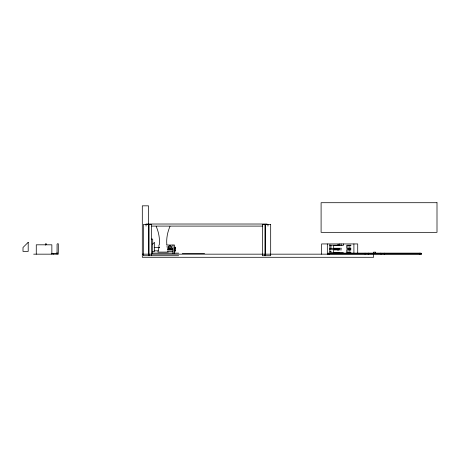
<?xml version="1.0" encoding="UTF-8"?>
<svg xmlns="http://www.w3.org/2000/svg" width="460" height="460" viewBox="0 0 460 460"><rect width="100%" height="100%" fill="white"/><g stroke="black" fill="none" stroke-linecap="round" stroke-linejoin="round"><path stroke-width="0.69" d="M373.589 253.696L373.589 253.621A0.891 0.891 0 0 1 373.618 253.328M57.057 252.609L56.994 253.126M421.147 254.167L421.383 253.351L420.888 253.126L328.308 253.126L327.865 253.402L328.112 254.167M159.327 244.68C159.925 238.429 158.689 232.087 156.158 226.372M158.924 247.681L157.889 252.091L168.285 252.091M375.642 253.184L375.671 252.149L373.589 252.149L373.589 252.948A0.696 0.696 0 0 0 373.583 253.201M170.022 226.372C167.492 232.087 166.255 238.429 166.853 244.68M152.605 244.197L154.497 242.311L154.497 251.401L152.547 251.401M56.281 253.391L56.913 253.242M329.82 251.338L331.079 251.338M350.796 245.226L349.887 245.416L349.887 248.21M348.91 252.879L349.887 252.695L349.887 249.895M381.024 254.167L381.139 253.351L380.73 253.126M368.529 253.126L368.115 253.351L368.236 254.167M146.044 224.02L267.041 224.02M151.771 226.101L262.746 226.101M151.305 239.096L152.697 239.096L152.697 253.454M337.358 244.939L338.761 244.939M166.652 245.019L174.524 245.019L174.524 253.339M329.596 245.209L339.371 245.209M350.779 245.209L346.731 245.209L346.731 248.417L350.779 248.417M350.997 245.416L347.927 245.416L347.927 248.21L350.997 248.21M154.198 247.497L159.672 247.497M174.006 247.877L175.565 247.877M341.584 248.256L333.672 248.256L333.672 245.416L343.35 245.416L343.35 243.938M329.596 248.411L339.371 248.411M167.354 248.659L172.966 248.659M167.354 249.492L172.966 249.492M329.596 249.699L339.371 249.699M350.779 249.688L346.731 249.688L346.731 252.902L350.796 252.879M341.584 249.855L333.672 249.855L333.672 252.695L343.35 252.695M337.358 249.958L338.761 249.958M350.997 249.895L347.927 249.895L347.927 252.695L350.997 252.695M167.354 250.01L172.966 250.01M174.006 250.476L175.565 250.476M154.198 250.855L158.303 250.855M167.354 251.568L172.966 251.568M329.808 251.982L331.091 251.982M329.596 252.902L329.958 252.902M330.918 252.902L339.336 252.902M152.064 253.126L178.681 253.126M336.168 253.172L338.807 253.172M373.6 253.31L375.659 253.31M51.537 253.391L57.057 253.391M182.281 253.65L204.596 253.65M327.859 253.65L421.4 253.65M327.859 253.908L421.4 253.908M33.672 254.167L58.305 254.167L58.305 243.771L57.322 243.84L57.069 244.271L57.057 254.167M142.301 254.167L421.4 254.167M178.681 255.725L143.336 255.725L143.336 224.543L151.656 224.543L151.656 255.725M167.026 246.18L167.256 247.681M46.667 244.553L46.466 243.875L45.419 243.771L45.419 245.157M419.848 253.144L419.848 254.144M384.215 253.144L384.215 254.144M373.589 254.167L373.589 257.289L142.301 257.289L142.301 205.833L148.534 205.833L148.534 224.313M365.044 253.144L365.044 254.144M357.719 253.489L357.719 243.938L321.615 243.938L321.615 254.167M353.907 243.938L353.907 253.489M341.096 243.938L341.096 245.416M339.227 243.938L339.227 245.416M330.976 245.209L330.976 248.411M329.866 244.622L329.866 251.442M329.412 253.144L329.412 254.144M327.324 243.938L327.324 254.167M267.973 224.543L267.973 226.101M265.483 224.543L265.483 255.725M264.96 224.543L264.96 255.725M175.565 247.112L175.565 251.246M174.783 247.112L174.783 251.246M172.966 245.019L172.966 253.517M158.93 245.019L158.93 247.79M149.057 224.543L149.057 255.725M148.534 224.543L148.534 255.725M146.044 224.543L146.044 226.101M53.486 253.391L53.486 254.167M51.859 254.167L51.859 244.812L36.271 244.812L36.271 254.167M375.642 253.328A0.891 0.891 0 0 1 375.653 253.615M28.198 242.311L23 247.503L23 251.401L28.198 251.401L28.198 242.311M437 202.71L321.097 202.71L321.097 232.34L437 232.34L437 202.71M270.681 224.543L262.361 224.543L262.361 255.725L270.681 255.725L270.681 224.543M169.441 247.986A1.023 1.023 0 0 0 170.976 247.1A1.023 1.023 0 0 0 169.441 246.215A1.023 1.023 0 0 0 169.441 247.986M169.182 248.434A1.547 1.547 0 0 0 171.499 247.1A1.547 1.547 0 0 0 169.182 245.761A1.547 1.547 0 0 0 169.182 248.434"/></g></svg>
